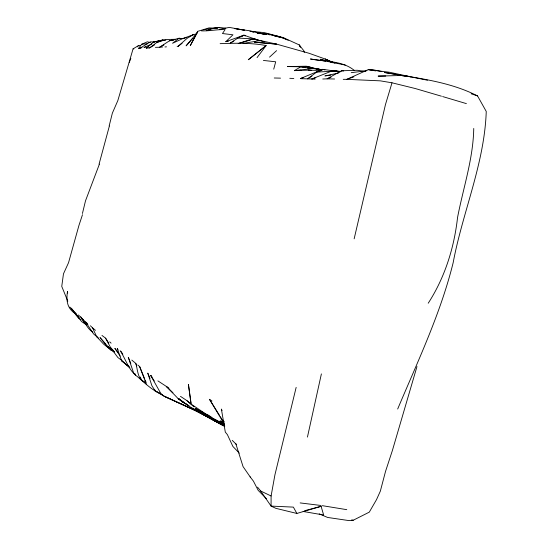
<?xml version="1.0" encoding="UTF-8"?>
<svg xmlns="http://www.w3.org/2000/svg" width="548" height="548" viewBox="0 0 548 548"><rect width="100%" height="100%" fill="white"/><g stroke="black" fill="none" stroke-linecap="round" stroke-linejoin="round"><path stroke-width="0.82" d="M296.153 387.388L274.945 474.746L271.102 495.988L271.075 506.092L275.829 508.325L296.858 513.449L321.107 506.325L323.635 514.997L303.147 511.469M473.746 128.451C473.212 158.893 463.218 187.902 457.546 217.549C454.148 247.86 444.853 277.514 428.221 303.222M196.664 33.921L197.664 31.359L209.014 27.9L217.371 28.236M307.442 437.085L321.388 373.907M354.152 238.825L385.463 104.565L392.012 82.803L415.254 88.523L441.421 96.195M82.44 213.48L85.495 200.849L99.414 164.112M109.168 125.944L112.361 113.141L117.827 100.606L133.089 48.806L138.445 45.655L140.035 45.333M99.065 164.147L109.367 126.061M273.733 69.137L275.699 61.794L263.389 60.431M416.98 366.537L392.347 450.641L385.525 471.424L380.319 491.214L376.524 499.612L369.29 512.14L353.296 520.21L348.966 520.6L327.601 517.449L319.203 513.86M82.488 214.693L78.939 225.434L68.541 262.704L63.465 273.836L61.753 286.405L67.794 301.188M129.253 62.356L130.849 58.458M397.677 409.014C417.912 360.988 440.619 313.463 453.162 262.698C462.649 211.884 484.48 163.688 486.247 111.456L477.548 95.921C448.702 81.152 415.877 78.042 384.374 72.473L410.678 76.823L389.635 72.274L368.277 69.623L346.822 79.344L343.226 79.337M197.664 31.359L190.272 45.642L195.869 35.387M257.074 57.588L266.15 45.566C250.984 42.73 235.469 43.073 220.138 43.662M150.392 42.552L147.302 41.826L141.733 44.23L138.315 48.635L141.953 47.649M197.465 32.455L186.101 45.847L192.903 38.202M195.17 35.654L196.3 34.38M137.274 46.861L138.445 45.655M228.338 41.285L225.81 41.682L232.962 34.805L222.461 33.538L225.112 29.592C217.227 29.325 209.418 31.174 201.404 30.873M269.534 57.122L276.582 50.649M177.155 46.361L178.182 46.292L187.046 38.36L193.184 34.75L196.129 33.949M154.563 44.868L149.536 47.943L146.282 48.142L153.55 42.073L162.461 40.031L165.797 40.251M265.403 46.135L248.299 59.732L266.15 45.566M184.758 38.655L178.984 38.285L172.552 43.265L182.888 38.538L193.184 34.75L191.882 35.757M178.182 46.292L182.094 43.278M149.536 47.943L156.755 42.532L162.461 40.031L164.071 40.278M338.65 71.569L322.758 69.343L316.614 72.117L307.586 78.864L300.605 78.672M258.409 40.326L243.949 35.147L237.811 38.059L230.187 43.196L233.811 41.079M156.755 42.532L166.099 39.477L174.908 39.312L169.387 40.84L159.502 47.286L155.413 47.347M311.922 76.145L307.586 78.864L315.121 79.131M319.868 71.158L322.758 69.343L324.916 69.884M139.637 48.457L150.405 41.819L154.481 42.011M160.304 41.353L162.461 40.031M241.778 36.415L243.223 35.572M146.282 48.142L148.501 46.868M322.758 79.015L327.067 78.844L341.425 70.781L357.262 70.267L365.509 71.487M163.907 45.011L159.502 47.286L162.619 46.991M172.702 40.449L174.908 39.312M151.817 44.004L143.98 47.443L145.604 47.025M156.509 41.943L158.858 40.915L153.55 42.073M322.758 69.343L300.736 78.433L303.195 77.72M327.855 78.535L330.992 77.323M225.81 41.682L243.949 35.147L245.264 35.99M353.898 76.836L346.822 79.344L380.326 80.851L392.012 82.803M315.826 77.693L311.75 78.994L331.588 71.117L337.006 70.945L341.075 71.548M335.376 71.466L337.006 70.945L316.614 72.117M182.888 38.538L186.875 37.374M250.306 40.107L238.195 43.58L248.689 40.086L254.347 38.949L264.41 41.86M251.922 39.648L254.347 38.949L258.519 40.374M169.387 40.84L178.984 38.285L181.457 38.648M304.777 510.674L321.107 506.325M210.528 29.667L206.61 30.688L213.665 28.311L219.152 27.414L225.783 28.243M216.015 28.229L219.152 27.414L203.26 29.791M324.889 75.96L338.63 73M219.262 29.297L229.365 27.4L244.709 30.243L236.757 28.969M243.093 43.422L260.238 40.518L276.582 44.128L309.093 53.286L325.211 59.026L334.944 63.178M325.731 75.843L330.759 75.165M351.234 72.665L366.934 70.706M141.733 44.23L147.563 43.724M164.982 46.95L166.51 46.84M301.003 70.219L294.345 70.644L300.79 66.781L322.642 69.856M316.819 69.212L319.32 69.048L314.189 68.336L294.345 70.644L308.319 70.151L320.169 70.432M305.77 67.678L300.79 66.781L287.433 66.568L306.305 66.219L317.744 69.226M287.433 66.568L307.524 66.383L315.607 68.726M385.717 76.042L378.134 76.11L400.958 75.494L405.952 75.871L427.461 80.213M402.575 75.898L405.952 75.871M327.067 78.844L334.616 78.994M280.521 78.145L274.247 77.994M289.782 78.302L293.81 78.515M237.811 38.059L254.347 38.949L259.779 40.826M340.822 71.672L331.588 71.117L334.917 71.48M308.319 70.151L311.668 70.445M270.006 43.552L254.388 42.182L276.582 44.128L271.65 43.696M341.425 70.781L343.692 70.987M249.929 31.243L264.28 32.606L283.378 37.634L284.72 38.579M338.239 71.843L339.904 72.021M257.649 32.832L266.849 34.229M300.146 502.92L321.073 505.489M354.268 70.404C342.26 60.451 324.971 61.78 310.428 58.985L321.114 60.547M351.597 519.99L353.296 520.21M133.089 48.806L133.835 48.902M234.373 28.592L249.744 30.784L264.869 34.346L257.629 33.044M322.751 60.787L325.217 61.143M327.683 61.506L345.274 65.061M256.916 32.832L262.752 33.702M264.417 33.949L266.088 34.195M268.589 34.565L270.26 34.812M271.924 35.065L278.932 36.579L285.919 39.285M268.534 34.497L270.219 34.764M271.904 35.031L284.809 38.326L299.229 44.909L303.873 50.82L304.332 52.368M322.347 505.674L346.781 509.667M375.825 70.918L368.277 69.623L373.544 69.884L381.833 71.562M178.984 38.285L180.662 38.579M265.821 34.209L257.642 32.914L269.828 34.346L280.569 37.565M274.014 35.689L278.932 36.579L280.391 37.38M307.435 67.973L309.093 68.274M328.012 61.171L332.615 62.225L320.32 59.259L325.813 61.013M442.647 96.558L466.389 103.62M471.164 93.777L477.548 95.921M285.946 39.422L288.248 40.223M150.036 378.538L147.782 373.126L151.885 385.717L155.187 390.916L164.236 396.266L200.486 412.863L224.646 426.063L221.796 424.447M151.892 376.483L150.686 375.442L161.146 394.067L164.236 396.266L200.486 412.863L195.287 410.199M224.31 424.358C212.528 419.494 202.596 411.5 191.903 404.698M257.546 487.151L260.67 491.008L271.102 495.988M162.523 394.635C152.7 390.834 145.199 383.408 137.404 376.634C128.588 370.338 125.8 359.221 120.163 350.693M213.398 419.172L224.461 424.522M164.236 396.266L196.033 410.74L220.371 423.652M160.338 393.457L155.187 390.916L154.543 389.368M224.721 425.385L204.212 414.822L188.574 406L178.155 398.629L166.277 386.374L157.886 380.874M221.762 424.967L206.795 415.911L224.749 426.474M330.471 61.712L325.211 59.026L333.047 62.842M211.083 418.487L191.54 408.383L215.282 421.076M195.903 408.555L199.678 411.897L195.177 408.39L203.26 412.623M190.786 407.959L219.741 423.631M220.488 424.042L204.767 415.315L219.433 423.488M195.177 408.39L206.617 414.473M187.067 404.403L182.676 402.054L178.155 398.629L183.943 402.259M221.769 423.7L216.186 420.604L224.406 425.186M114.018 351.734L111.23 350.186L103.613 344.117L96.551 336.534L92.619 327.937L90.413 325.765M144.302 381.963C137.438 378.935 137.733 369.537 135.829 363.434L131.808 360.098M201.76 412.219L224.255 424.488L216.097 420.145M219.316 422.213L224.461 425.152M189.087 405.719L182.676 402.054L179.032 398.567M144.398 381.915L141.466 380.237L140.391 377.038M223.516 423.056L220.091 420.898L224.338 423.72M190.951 403.342L188.423 384.388L191.204 404.266L187.094 400.759L180.47 396.355M207.082 414.377L211.247 417.042M111.326 349.062L107.038 346.254L100.031 337.602L106.196 344.521M86.488 324.861L81.556 321.553L73.953 311.476M168.955 388.217L166.277 386.374L172.956 392.758M223.858 422.501L221.625 419.569L209.5 399.314L211.987 401.047M121.957 360.529L117.902 357.556L110.73 347.898L105.559 338.137L101.976 335.445M86.187 324.464L84.371 323.108L80.83 317.073L78.117 314.894M129.054 366.865L121.615 360.694L117.286 348.521L118.073 349.973M92.872 332.102C86.913 328.704 85.18 321.854 80.83 317.073M114.196 351.912L107.038 346.254L111.23 350.186L107.312 345.781M224.173 421.624L221.625 419.569L223.872 422.09M96.551 336.534L98.496 338.116M128.89 366.633L121.615 360.694L129.835 367.729M84.406 321.018L87.118 323.286M92.619 327.937L95.475 330.334M81.104 319.751C75.747 316.86 74.131 310.812 69.802 307.051M97.195 336.979L93.578 333.924L85.646 322.039L87.906 324.608M137.849 365.043L139.651 366.578L144.501 378.456M232.263 440.366L236.633 444.723M187.094 400.759L194.013 406.883M74.713 313.298C66.966 307.866 66.123 300.331 67.479 291.495L67.685 293.091M109.716 341.856L111.08 343.164M113.107 350.234L110.73 347.898L114.333 351.857M266.41 498.735L258.17 490.337L253.409 481.117L250.114 476.842M75.234 312.661L76.364 313.833M239.305 453.134L232.886 446.435L227.393 434.646L225.303 432.091L221.392 409.075L222.07 410.603M71.117 308.161L74.179 311.942M76.734 315.093L79.282 318.244L77.186 315.6M118.56 353.035L114.868 348.391L120.176 356.07M71.946 308.99L72.994 310.312M250.58 477.486L243.059 466.601L235.702 443.332M82.07 318.409L84.529 321.786M82.57 319.018L84.043 321.06M260.67 491.008L271.075 506.092L293.379 507.119L296.858 513.449M150.686 375.442L154.303 380.997M105.559 338.137L108.805 343.137M209.5 399.314L219.371 415.158M220.269 416.603L221.611 418.761M222.509 420.2L223.851 422.364M121.115 351.46L122.848 354.296M300.42 47.114L299.229 44.909L300.352 47.039M145.152 380.038L146.124 382.415M130.794 363.502L128.294 357.317L133.561 372.784L135.486 375.099L134.856 373.551M139.651 366.578L146.528 384.614M135.829 363.434L136.63 365.838M253.834 31.962L252.183 31.736L253.834 31.962"/></g></svg>
